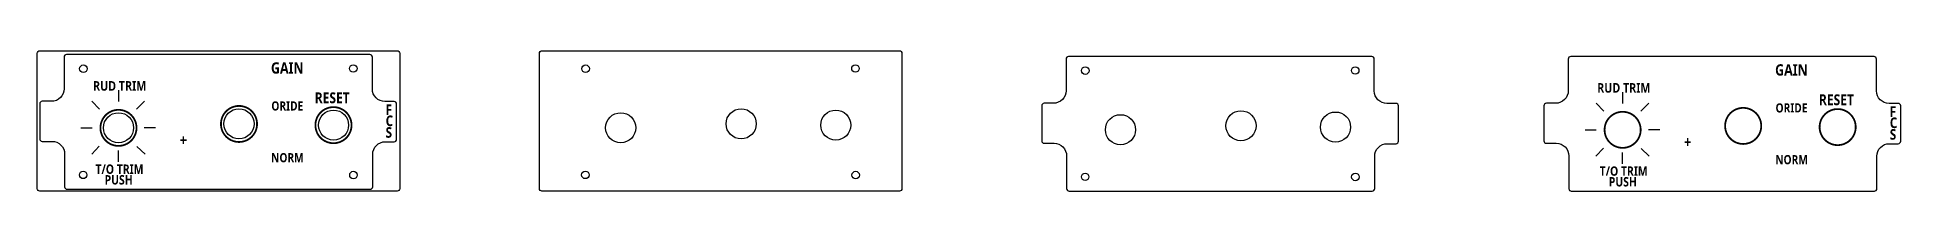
# Model space of a CAD drawing. Header units: millimetres. Extents: x 100 to 842, y 100 to 156.
import ezdxf

# ---------------------------------------------------------------- set-up
doc = ezdxf.new("R2010")
doc.units = ezdxf.units.MM
doc.layers.add('Layer1', color=7, linetype='Continuous')
doc.styles.add('Panel Heading', font='', dxfattribs={"width": 0.85})
doc.styles.add('Panel Title', font='', dxfattribs={"width": 0.85})
doc.styles.get('Panel Heading').set_extended_font_data('Roboto Mono Medium', bold=True)
doc.styles.get('Panel Title').set_extended_font_data('Roboto Mono Medium', bold=True)

msp = doc.modelspace()

# ---------------------------------------------------------------- linework, layer by layer
at = {"layer": 'Layer1'}
for points in [[(101, 155.96), (243.33, 155.96, -0.414214), (244.33, 154.96), (244.33, 101, -0.414214), (243.33, 100), (101, 100, -0.414214), (100, 101), (100, 154.96, -0.414214)], [(301, 155.96), (443.33, 155.96, -0.414214), (444.33, 154.96), (444.33, 101, -0.414214), (443.33, 100), (301, 100, -0.414214), (300, 101), (300, 154.96, -0.414214)]]:
    msp.add_lwpolyline(points, format="xyb", close=True, dxfattribs=at)
at = {"layer": 'Layer1', "lineweight": -3}
for points in [[(110.68, 153.45), (110.68, 140.82, -0.414214), (105.68, 135.82), (101.98, 135.82, 0.414214), (100.98, 134.82), (100.98, 120.87, 0.414214), (101.98, 119.87), (105.91, 119.87, -0.414214), (110.91, 114.87), (110.91, 101.78, 0.414214), (111.91, 100.78), (232.59, 100.78, 0.414214), (233.59, 101.78), (233.59, 114.71, -0.414214), (238.59, 119.71), (242.09, 119.71, 0.414214), (243.09, 120.71), (243.09, 134.76, 0.414214), (242.09, 135.76), (238.44, 135.76, -0.414214), (233.44, 140.76), (233.44, 153.45, 0.414214), (232.44, 154.45), (111.68, 154.45, 0.414214)], [(509.7, 152.67), (509.7, 140.04, -0.414214), (504.7, 135.04), (501, 135.04, 0.414214), (500, 134.04), (500, 120.1, 0.414214), (501, 119.1), (504.93, 119.1, -0.414214), (509.93, 114.1), (509.93, 101, 0.414214), (510.93, 100), (631.61, 100, 0.414214), (632.61, 101), (632.61, 113.93, -0.414214), (637.61, 118.93), (641.11, 118.93, 0.414214), (642.11, 119.93), (642.11, 133.98, 0.414214), (641.11, 134.98), (637.47, 134.98, -0.414214), (632.47, 139.98), (632.47, 152.67, 0.414214), (631.47, 153.67), (510.7, 153.67, 0.414214)], [(709.7, 152.67), (709.7, 140.04, -0.414214), (704.7, 135.04), (701, 135.04, 0.414214), (700, 134.04), (700, 120.1, 0.414214), (701, 119.1), (704.93, 119.1, -0.414214), (709.93, 114.1), (709.93, 101, 0.414214), (710.93, 100), (831.61, 100, 0.414214), (832.61, 101), (832.61, 113.93, -0.414214), (837.61, 118.93), (841.11, 118.93, 0.414214), (842.11, 119.93), (842.11, 133.98, 0.414214), (841.11, 134.98), (837.47, 134.98, -0.414214), (832.47, 139.98), (832.47, 152.67, 0.414214), (831.47, 153.67), (710.7, 153.67, 0.414214)]]:
    msp.add_lwpolyline(points, format="xyb", close=True, dxfattribs=at)
at = {"layer": 'Layer1', "lineweight": 30}
for points in [[(121.76, 135.9), (124.8, 132.64)], [(132.32, 140.24), (132.32, 135.79)], [(142.74, 135.83), (139.57, 132.74)], [(720.78, 135.13), (723.83, 131.86)], [(731.35, 139.46), (731.35, 135.01)], [(741.76, 135.05), (738.59, 131.96)], [(117.38, 125.27), (121.81, 125.27)], [(147.09, 125.25), (142.62, 125.25)], [(716.41, 124.5), (720.83, 124.5)], [(746.12, 124.48), (741.65, 124.48)], [(121.67, 114.76), (124.7, 117.98)], [(132.3, 111.68), (132.3, 116.18)], [(142.92, 114.71), (139.7, 117.78)], [(720.69, 113.98), (723.72, 117.21)], [(731.33, 110.91), (731.33, 115.4)], [(741.94, 113.93), (738.72, 117)]]:
    msp.add_lwpolyline(points, dxfattribs=at)
at = {"layer": 'Layer1', "lineweight": -3, "const_width": 0.712}
for points in [[(173.15, 126.8, 1), (187.53, 126.8, 1)], [(210.77, 126.32, 1), (225.16, 126.32, 1)], [(125.15, 125.24, 1), (139.53, 125.24, 1)], [(724.17, 124.46, 1), (738.55, 124.46, 1)], [(772.17, 126.02, 1), (786.56, 126.02, 1)], [(809.8, 125.55, 1), (824.18, 125.55, 1)]]:
    msp.add_lwpolyline(points, format="xyb", close=True, dxfattribs=at)
at = {"layer": 'Layer1', "lineweight": -3}
for centre, radius in [((118.36, 148.83), 1.5), ((225.84, 148.9), 1.5), ((318.36, 148.83), 1.5), ((425.84, 148.9), 1.5), ((517.38, 148.05), 1.5), ((624.87, 148.12), 1.5), ((132.36, 125.28), 6), ((180.33, 126.85), 6), ((218, 126.34), 6), ((332.36, 125.28), 6), ((380.33, 126.85), 6), ((418, 126.34), 6), ((531.38, 124.5), 6), ((579.36, 126.08), 6), ((617.02, 125.56), 6), ((118.28, 106.5), 1.5), ((225.92, 106.44), 1.5), ((318.28, 106.5), 1.5), ((425.92, 106.44), 1.5), ((517.31, 105.72), 1.5), ((624.94, 105.66), 1.5)]:
    msp.add_circle(centre, radius, dxfattribs=at)

# ---------------------------------------------------------------- texts
at = {"layer": 'Layer1', "lineweight": -3, "width": 0.85}
for s, height, style, p in [('GAIN', 4.486, 'Panel Heading', (193.06, 146.89)), ('GAIN', 4.486, 'Panel Heading', (792.08, 146.11)), ('RUD TRIM', 3.84, 'Panel Heading', (122.22, 140.04)), ('RUD TRIM', 3.84, 'Panel Heading', (721.24, 139.26)), ('ORIDE', 3.651, 'Panel Heading', (193.22, 132.15)), ('RESET', 4.325, 'Panel Title', (210.5, 135.06)), ('F', 4.23, 'Panel Heading', (238.69, 130.38)), ('ORIDE', 3.651, 'Panel Heading', (792.25, 131.37)), ('RESET', 4.325, 'Panel Title', (809.53, 134.29)), ('F', 4.23, 'Panel Heading', (837.71, 129.6)), ('C', 4.23, 'Panel Heading', (238.73, 125.94)), ('C', 4.23, 'Panel Heading', (837.75, 125.16)), ('+', 4.6, 'Panel Heading', (156.77, 118.08)), ('S', 4.23, 'Panel Heading', (238.72, 121.29)), ('+', 4.6, 'Panel Heading', (755.8, 117.3)), ('S', 4.23, 'Panel Heading', (837.74, 120.52)), ('NORM', 3.651, 'Panel Heading', (193.13, 111.53)), ('NORM', 3.651, 'Panel Heading', (792.15, 110.75)), ('T/O TRIM', 3.739, 'Panel Heading', (123.19, 106.91)), ('PUSH', 3.739, 'Panel Heading', (126.82, 102.66)), ('T/O TRIM', 3.739, 'Panel Heading', (722.22, 106.14)), ('PUSH', 3.739, 'Panel Heading', (725.85, 101.88))]:
    msp.add_text(s, height=height, dxfattribs=dict(at, style=style)).set_placement(p)

doc.saveas('drawing.dxf')
